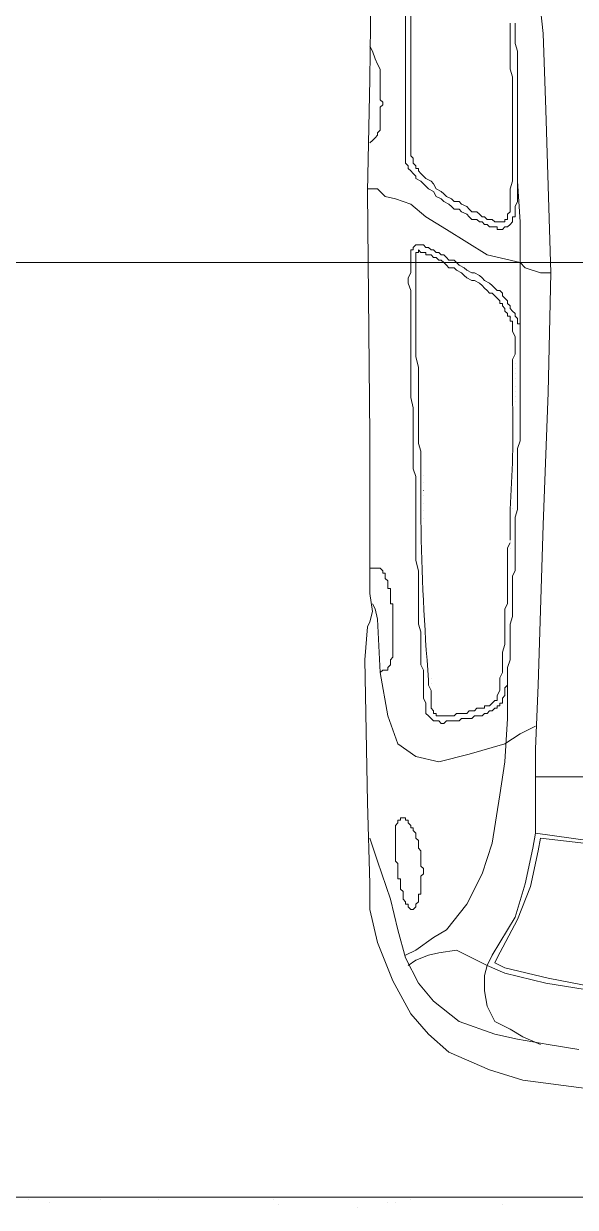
# Model space of a CAD drawing. Header units: millimetres. Extents: x 21 to 236, y 15 to 64.
# Drawn here: x 43.967 to 44.949, y 30.574 to 32.681 of the extents above; entities that cross this region are included whole.
import ezdxf

# ---------------------------------------------------------------- set-up
doc = ezdxf.new("R2010")
doc.units = ezdxf.units.MM
for name, color, linetype in [('PDF_Cota', 90, 'Continuous'), ('PDF_Desnível', 7, 'Continuous'), ('PDF_Mobiliário', 61, 'Continuous')]:
    doc.layers.add(name, color=color, linetype=linetype)
doc.layers.add('PDF_Grama', color=7, linetype='Continuous', true_color=0x397200)

msp = doc.modelspace()

# ---------------------------------------------------------------- linework, layer by layer
at = {"layer": 'PDF_Cota', "lineweight": 0}
msp.add_lwpolyline([(46.81810195479739, 32.25533246526144), (43.8992363547974, 32.25533246526144), (43.94002795479739, 32.25533246526144)], dxfattribs=at)
at = {"layer": 'PDF_Desnível', "lineweight": 9}
msp.add_lwpolyline([(46.85889355479739, 34.77534686526144), (46.85889355479739, 30.59194166526144), (43.85844475479739, 30.59194166526144)], dxfattribs=at)
at = {"layer": 'PDF_Grama', "lineweight": 20}
for points in [[(44.00348155479739, 30.59194166526144), (44.00348155479739, 30.59194166526144)], [(44.69693875479739, 30.59194166526144), (44.69693875479739, 30.59194166526144)], [(43.97628715479739, 30.58740926526144), (43.97628715479739, 30.58740926526144)], [(44.01254635479739, 30.58287686526144), (44.01254635479739, 30.58287686526144)], [(44.1031943547974, 30.58740926526144), (44.1031943547974, 30.58740926526144)], [(44.20743955479739, 30.58740926526144), (44.20743955479739, 30.58740926526144)], [(44.41139755479739, 30.58740926526144), (44.41139755479739, 30.58740926526144)], [(44.42046235479739, 30.57834446526144), (44.42046235479739, 30.57834446526144)], [(44.56096675479739, 30.57381206526144), (44.56096675479739, 30.57381206526144)], [(44.61535555479739, 30.58287686526144), (44.61535555479739, 30.58287686526144)], [(44.6289527547974, 30.58287686526144), (44.6289527547974, 30.58287686526144)], [(44.6561471547974, 30.58740926526144), (44.6561471547974, 30.58740926526144)], [(44.81931355479739, 30.57834446526144), (44.81931355479739, 30.57834446526144)]]:
    msp.add_lwpolyline(points, dxfattribs=at)
at = {"layer": 'PDF_Mobiliário', "lineweight": 9}
for points in [[(44.87823475479739, 31.24007486526144), (44.87823475479739, 31.30352846526144), (44.87823475479739, 31.38964406526144), (44.88276715479739, 31.50295406526144), (44.8918319547974, 31.78849526526144), (44.90089675479739, 32.02418006526144), (44.9054291547974, 32.23720286526144), (44.89636435479739, 32.52727646526144), (44.8918319547974, 32.66324846526144), (44.87823475479739, 32.79015566526144), (44.8646375547974, 32.85814166526144), (44.79665155479739, 33.08476166526144), (44.76039235479739, 33.20260406526144), (44.73773035479739, 33.29325206526144), (44.7286655547974, 33.37483526526144), (44.72413315479739, 33.39749726526144)], [(45.02780395479739, 30.77777006526144), (44.85557275479739, 30.80043206526144), (44.79665155479739, 30.81856166526144), (44.72413315479739, 30.85028846526144), (44.6878739547974, 30.88201526526144), (44.6561471547974, 30.91827446526144), (44.62442035479739, 30.97719566526144), (44.59722595479739, 31.04518166526144), (44.5836287547974, 31.10410286526144), (44.5836287547974, 31.14942686526144), (44.57909635479739, 31.29446366526144), (44.57456395479739, 31.54827806526144), (44.57909635479739, 31.60719926526144), (44.5836287547974, 31.61626406526144), (44.58816115479739, 31.63439366526144), (44.5836287547974, 31.66612046526144), (44.5836287547974, 31.94712926526144), (44.57909635479739, 32.38223966526144), (44.5836287547974, 32.58166526526144), (44.58816115479739, 32.96238686526144)], [(44.64708235479739, 32.70857246526144), (44.64708235479739, 32.67684566526144), (44.64708235479739, 32.64511886526144), (44.64708235479739, 32.61339206526144), (44.64708235479739, 32.58166526526144), (44.64708235479739, 32.55447086526144), (44.64708235479739, 32.53180886526144), (44.64708235479739, 32.51367926526144), (44.64708235479739, 32.49554966526144), (44.64708235479739, 32.48195246526144), (44.64708235479739, 32.47288766526144), (44.64708235479739, 32.46382286526144), (44.64708235479739, 32.45475806526144), (44.64708235479739, 32.45022566526144), (44.64708235479739, 32.44569326526144), (44.64708235479739, 32.44116086526144), (44.64708235479739, 32.43662846526144), (44.64708235479739, 32.43209606526144), (44.65161475479739, 32.42756366526145), (44.65161475479739, 32.42303126526144), (44.6561471547974, 32.41849886526144), (44.6606795547974, 32.41396646526144), (44.66521195479739, 32.40943406526144), (44.66521195479739, 32.40490166526144), (44.67427675479739, 32.40036926526144), (44.67880915479739, 32.39583686526144), (44.68334155479739, 32.39130446526144), (44.6878739547974, 32.38677206526144), (44.69693875479739, 32.38223966526144), (44.7014711547974, 32.37317486526144), (44.71053595479739, 32.36864246526144), (44.7150683547974, 32.36411006526144), (44.72413315479739, 32.35957766526144), (44.7286655547974, 32.35504526526144), (44.73319795479739, 32.35051286526144), (44.74226275479739, 32.35051286526144), (44.7467951547974, 32.34598046526144), (44.75585995479739, 32.34144806526144), (44.76039235479739, 32.33691566526144), (44.76492475479739, 32.33238326526144), (44.7739895547974, 32.33238326526144), (44.77852195479739, 32.32785086526144), (44.78305435479739, 32.32785086526144), (44.7875867547974, 32.32331846526144), (44.79211915479739, 32.32331846526144), (44.79665155479739, 32.31878606526144), (44.80118395479739, 32.31878606526144), (44.8057163547974, 32.31878606526144), (44.81024875479739, 32.31878606526144), (44.81024875479739, 32.31425366526144), (44.81478115479739, 32.31425366526144), (44.81931355479739, 32.31425366526144), (44.82384595479739, 32.31878606526144), (44.82837835479739, 32.31878606526144), (44.8329107547974, 32.32331846526144), (44.83744315479739, 32.32785086526144), (44.83744315479739, 32.33238326526144), (44.83744315479739, 32.33691566526144), (44.84197555479739, 32.33691566526144), (44.84197555479739, 32.34144806526144), (44.84197555479739, 32.35051286526144), (44.84197555479739, 32.35504526526144), (44.8465079547974, 32.36411006526144), (44.8465079547974, 32.37317486526144), (44.8465079547974, 32.38677206526144), (44.8465079547974, 32.40036926526144), (44.8465079547974, 32.41396646526144), (44.8465079547974, 32.43209606526144), (44.8465079547974, 32.44569326526144), (44.8465079547974, 32.46382286526144), (44.8465079547974, 32.48195246526144), (44.8465079547974, 32.50008206526144), (44.8465079547974, 32.51821166526144), (44.8465079547974, 32.53634126526144), (44.8465079547974, 32.54993846526144), (44.8465079547974, 32.56806806526144), (44.8465079547974, 32.58619766526144), (44.8465079547974, 32.59979486526144), (44.8465079547974, 32.61792446526144), (44.8465079547974, 32.63152166526145), (44.84197555479739, 32.64511886526144), (44.84197555479739, 32.65871606526144), (44.84197555479739, 32.66778086526144), (44.84197555479739, 32.68137806526144)], [(44.6561471547974, 32.70857246526144), (44.6561471547974, 32.67684566526144), (44.6561471547974, 32.64511886526144), (44.6561471547974, 32.61339206526144), (44.6561471547974, 32.58166526526144), (44.6561471547974, 32.55447086526144), (44.6561471547974, 32.53180886526144), (44.6561471547974, 32.51367926526144), (44.6561471547974, 32.49554966526144), (44.6561471547974, 32.48195246526144), (44.6561471547974, 32.47288766526144), (44.6561471547974, 32.46382286526144), (44.6561471547974, 32.45475806526144), (44.6561471547974, 32.45022566526144), (44.6561471547974, 32.44569326526144), (44.6606795547974, 32.44116086526144), (44.6606795547974, 32.43662846526144), (44.6606795547974, 32.43209606526144), (44.66521195479739, 32.42756366526145), (44.66521195479739, 32.42303126526144), (44.66974435479739, 32.42303126526144), (44.66974435479739, 32.41849886526144), (44.67427675479739, 32.41396646526144), (44.67880915479739, 32.40943406526144), (44.68334155479739, 32.40490166526144), (44.69240635479739, 32.40036926526144), (44.69693875479739, 32.39583686526144), (44.7014711547974, 32.38677206526144), (44.71053595479739, 32.38223966526144), (44.7150683547974, 32.37770726526144), (44.7196007547974, 32.37317486526144), (44.7286655547974, 32.36864246526144), (44.73319795479739, 32.36411006526144), (44.74226275479739, 32.36411006526144), (44.7467951547974, 32.35957766526144), (44.75585995479739, 32.35504526526144), (44.76039235479739, 32.35051286526144), (44.76492475479739, 32.34598046526144), (44.7739895547974, 32.34598046526144), (44.77852195479739, 32.34144806526144), (44.78305435479739, 32.33691566526144), (44.7875867547974, 32.33691566526144), (44.79211915479739, 32.33238326526144), (44.79665155479739, 32.33238326526144), (44.80118395479739, 32.33238326526144), (44.8057163547974, 32.32785086526144), (44.81024875479739, 32.32785086526144), (44.81478115479739, 32.32785086526144), (44.81931355479739, 32.32785086526144), (44.82384595479739, 32.32785086526144), (44.82384595479739, 32.33238326526144), (44.82837835479739, 32.33238326526144), (44.82837835479739, 32.33691566526144), (44.82837835479739, 32.34144806526144), (44.8329107547974, 32.34598046526144), (44.8329107547974, 32.35051286526144), (44.8329107547974, 32.35504526526144), (44.8329107547974, 32.36411006526144), (44.8329107547974, 32.37770726526144), (44.8329107547974, 32.38677206526144), (44.83744315479739, 32.40036926526144), (44.83744315479739, 32.41396646526144), (44.83744315479739, 32.43209606526144), (44.83744315479739, 32.44569326526144), (44.83744315479739, 32.46382286526144), (44.83744315479739, 32.48195246526144), (44.83744315479739, 32.50008206526144), (44.83744315479739, 32.51821166526144), (44.83744315479739, 32.53634126526144), (44.83744315479739, 32.54993846526144), (44.83744315479739, 32.56806806526144), (44.83744315479739, 32.58619766526144), (44.8329107547974, 32.59979486526144), (44.8329107547974, 32.61792446526144), (44.8329107547974, 32.63152166526145), (44.8329107547974, 32.64511886526144), (44.8329107547974, 32.65871606526144), (44.8329107547974, 32.66778086526144), (44.8329107547974, 32.68137806526144)], [(44.5836287547974, 32.64058646526144), (44.58816115479739, 32.63152166526145), (44.59269355479739, 32.61792446526144), (44.59722595479739, 32.60885966526144), (44.6017583547974, 32.59979486526144), (44.6017583547974, 32.59073006526144), (44.6017583547974, 32.58166526526144), (44.6017583547974, 32.57713286526144), (44.6017583547974, 32.56806806526144), (44.6017583547974, 32.56353566526144), (44.6017583547974, 32.55447086526144), (44.6017583547974, 32.54993846526144), (44.6017583547974, 32.54540606526144), (44.60629075479739, 32.54087366526144), (44.60629075479739, 32.53634126526144), (44.6017583547974, 32.53180886526144), (44.6017583547974, 32.52727646526144), (44.6017583547974, 32.52274406526144), (44.6017583547974, 32.51821166526144), (44.6017583547974, 32.51367926526144), (44.6017583547974, 32.50914686526144), (44.6017583547974, 32.50461446526144), (44.6017583547974, 32.50008206526144), (44.6017583547974, 32.49554966526144), (44.6017583547974, 32.49101726526144), (44.59722595479739, 32.48648486526144), (44.59722595479739, 32.48195246526144), (44.59269355479739, 32.47742006526144), (44.58816115479739, 32.47288766526144), (44.5836287547974, 32.46835526526144)], [(44.9054291547974, 32.23720286526144), (44.88729955479739, 32.23720286526144), (44.8601051547974, 32.24626766526144), (44.85104035479739, 32.25533246526144), (44.79211915479739, 32.26892966526144), (44.75585995479739, 32.29159166526144), (44.7196007547974, 32.31425366526144), (44.68334155479739, 32.33691566526144), (44.6561471547974, 32.35957766526144), (44.6289527547974, 32.36864246526144), (44.61082315479739, 32.37317486526144), (44.59722595479739, 32.38677206526144), (44.57909635479739, 32.38677206526144)], [(44.8465079547974, 32.40036926526144), (44.85104035479739, 32.32785086526144), (44.85104035479739, 32.24173526526144), (44.85104035479739, 32.16468446526144), (44.85104035479739, 32.13749006526144)], [(44.5836287547974, 31.71144446526144), (44.59269355479739, 31.71144446526144), (44.59722595479739, 31.71144446526144), (44.6017583547974, 31.71144446526144), (44.60629075479739, 31.70691206526144), (44.60629075479739, 31.70237966526144), (44.61082315479739, 31.70237966526144), (44.61082315479739, 31.69784726526144), (44.61082315479739, 31.69331486526144), (44.61535555479739, 31.68878246526144), (44.61535555479739, 31.68425006526144), (44.61535555479739, 31.67971766526144), (44.61535555479739, 31.67518526526144), (44.61988795479739, 31.67518526526144), (44.61988795479739, 31.67065286526144), (44.61988795479739, 31.66612046526144), (44.61988795479739, 31.66158806526144), (44.61988795479739, 31.65705566526144), (44.61988795479739, 31.65252326526144), (44.61988795479739, 31.64799086526144), (44.62442035479739, 31.64799086526144), (44.62442035479739, 31.64345846526144), (44.62442035479739, 31.63892606526144), (44.62442035479739, 31.63439366526144), (44.62442035479739, 31.62986126526144), (44.62442035479739, 31.62532886526144), (44.62442035479739, 31.62079646526144), (44.62442035479739, 31.61626406526144), (44.62442035479739, 31.61173166526144), (44.62442035479739, 31.60719926526144), (44.62442035479739, 31.60266686526144), (44.62442035479739, 31.59813446526144), (44.62442035479739, 31.59360206526144), (44.62442035479739, 31.58906966526144), (44.62442035479739, 31.58453726526144), (44.62442035479739, 31.58000486526144), (44.62442035479739, 31.57547246526144), (44.62442035479739, 31.57094006526144), (44.62442035479739, 31.56640766526144), (44.62442035479739, 31.56187526526144), (44.62442035479739, 31.55734286526144), (44.62442035479739, 31.55281046526144), (44.61988795479739, 31.54827806526144), (44.61988795479739, 31.54374566526144), (44.61988795479739, 31.53921326526144), (44.61535555479739, 31.53468086526144), (44.61535555479739, 31.53014846526144), (44.61082315479739, 31.53014846526144), (44.60629075479739, 31.53014846526144), (44.6017583547974, 31.52561606526144)], [(44.87823475479739, 31.43043566526144), (44.85104035479739, 31.41683846526144), (44.82384595479739, 31.39870886526144), (44.76039235479739, 31.38057926526144), (44.70600355479739, 31.36698206526144), (44.66521195479739, 31.37604686526144), (44.63348515479739, 31.39870886526144), (44.61535555479739, 31.44856526526144), (44.6017583547974, 31.52561606526144), (44.59722595479739, 31.62079646526144), (44.59269355479739, 31.63892606526144), (44.58816115479739, 31.64799086526144)], [(44.82837835479739, 31.51655126526144), (44.82837835479739, 31.44403286526144), (44.82384595479739, 31.36698206526144), (44.81478115479739, 31.30806086526144), (44.80118395479739, 31.22194526526144), (44.78305435479739, 31.16755646526144), (44.75585995479739, 31.11316766526144), (44.7196007547974, 31.06784366526144), (44.69693875479739, 31.05424646526144), (44.66521195479739, 31.03158446526144), (44.64708235479739, 31.02251966526144)], [(44.87823475479739, 31.33978766526144), (44.96888275479739, 31.33978766526144), (45.0640631547974, 31.34432006526144), (45.23629435479739, 31.34432006526144), (45.39492835479739, 31.34885246526144), (45.55356235479739, 31.34432006526144), (45.72126115479739, 31.34432006526144), (45.81644155479739, 31.33978766526144), (45.9116219547974, 31.33978766526144)], [(44.5836287547974, 31.23101006526144), (44.59722595479739, 31.19021846526144), (44.61988795479739, 31.12223246526144), (44.63348515479739, 31.06784366526144), (44.64708235479739, 31.01798726526144), (44.66974435479739, 30.97266326526144), (44.69693875479739, 30.94093646526144), (44.74226275479739, 30.90467726526144), (44.8057163547974, 30.88201526526144), (44.8465079547974, 30.87295046526144), (44.90089675479739, 30.86388566526144), (44.95528555479739, 30.85482086526144)], [(45.00514195479739, 31.22194526526144), (44.87823475479739, 31.24007486526144), (44.87370235479739, 31.21288046526144), (44.8601051547974, 31.14942686526144), (44.84197555479739, 31.09050566526144), (44.80118395479739, 31.02251966526144), (44.79211915479739, 31.00439006526144), (44.82384595479739, 30.99079286526144), (44.89636435479739, 30.97266326526144), (45.0368687547974, 30.95000126526144)], [(45.04140115479739, 30.95453366526144), (44.90089675479739, 30.98172806526144), (44.82384595479739, 30.99985766526144), (44.8057163547974, 31.00892246526144), (44.81024875479739, 31.01798726526144), (44.8465079547974, 31.08597326526144), (44.86916995479739, 31.14489446526144), (44.88276715479739, 31.20834806526144), (44.88729955479739, 31.23101006526144), (45.00514195479739, 31.21741286526144)], [(44.65161475479739, 31.00439006526144), (44.66521195479739, 31.01345486526144), (44.6878739547974, 31.02251966526144), (44.70600355479739, 31.02705206526144), (44.73773035479739, 31.03158446526144), (44.76492475479739, 31.01798726526144), (44.79211915479739, 31.00439006526144), (44.7875867547974, 30.98626046526144), (44.7875867547974, 30.95906606526144), (44.79211915479739, 30.93187166526144), (44.8057163547974, 30.90467726526144), (44.8329107547974, 30.89108006526144), (44.85557275479739, 30.87748286526144), (44.88729955479739, 30.86388566526144)]]:
    msp.add_lwpolyline(points, dxfattribs=at)
for points in [[(44.82384595479739, 32.19187886526144), (44.81931355479739, 32.19641126526144), (44.81931355479739, 32.20094366526144), (44.81478115479739, 32.20547606526144), (44.81024875479739, 32.20547606526144), (44.8057163547974, 32.21000846526144), (44.80118395479739, 32.21454086526144), (44.79665155479739, 32.21907326526144), (44.7875867547974, 32.22360566526145), (44.78305435479739, 32.22813806526144), (44.77852195479739, 32.23267046526144), (44.76945715479739, 32.23720286526144), (44.76492475479739, 32.23720286526144), (44.75585995479739, 32.24173526526144), (44.75132755479739, 32.24626766526144), (44.74226275479739, 32.25080006526144), (44.73773035479739, 32.25533246526144), (44.73319795479739, 32.25986486526144), (44.72413315479739, 32.25986486526144), (44.7196007547974, 32.26439726526144), (44.7150683547974, 32.26892966526144), (44.71053595479739, 32.26892966526144), (44.70600355479739, 32.27346206526144), (44.7014711547974, 32.27346206526144), (44.69693875479739, 32.27799446526144), (44.69240635479739, 32.27799446526144), (44.6878739547974, 32.28252686526144), (44.68334155479739, 32.28252686526144), (44.67880915479739, 32.28705926526144), (44.67427675479739, 32.28705926526144), (44.66974435479739, 32.28705926526144), (44.66521195479739, 32.28705926526144), (44.6606795547974, 32.28252686526144), (44.6606795547974, 32.27799446526144), (44.6561471547974, 32.27799446526144), (44.6561471547974, 32.27346206526144), (44.6561471547974, 32.26892966526144), (44.6561471547974, 32.26439726526144), (44.6561471547974, 32.25986486526144), (44.6561471547974, 32.25533246526144), (44.6561471547974, 32.24626766526144), (44.6561471547974, 32.23720286526144), (44.65161475479739, 32.22813806526144), (44.65161475479739, 32.21907326526144), (44.6561471547974, 32.20547606526144), (44.6561471547974, 32.19187886526144), (44.6561471547974, 32.18281406526144), (44.6561471547974, 32.16468446526144), (44.6561471547974, 32.15108726526144), (44.6561471547974, 32.13749006526144), (44.6561471547974, 32.11936046526144), (44.6561471547974, 32.10576326526144), (44.6561471547974, 32.08763366526144), (44.6561471547974, 32.06950406526144), (44.6561471547974, 32.05137446526144), (44.6561471547974, 32.03324486526144), (44.6561471547974, 32.01511526526144), (44.6606795547974, 31.99698566526144), (44.6606795547974, 31.98338846526144), (44.6606795547974, 31.96525886526144), (44.6606795547974, 31.94712926526144), (44.6606795547974, 31.93353206526144), (44.6606795547974, 31.91540246526144), (44.6606795547974, 31.90180526526144), (44.6606795547974, 31.88820806526144), (44.66521195479739, 31.87461086526144), (44.66521195479739, 31.86101366526144), (44.66521195479739, 31.84741646526144), (44.66521195479739, 31.83835166526144), (44.66521195479739, 31.82475446526144), (44.66521195479739, 31.81115726526144), (44.66521195479739, 31.79756006526144), (44.66521195479739, 31.78396286526144), (44.66521195479739, 31.76583326526144), (44.66521195479739, 31.75223606526144), (44.66521195479739, 31.73863886526144), (44.66521195479739, 31.72504166526144), (44.66974435479739, 31.70691206526144), (44.66974435479739, 31.69331486526144), (44.66974435479739, 31.67971766526144), (44.66974435479739, 31.66612046526144), (44.66974435479739, 31.65252326526144), (44.66974435479739, 31.63892606526144), (44.66974435479739, 31.62532886526144), (44.66974435479739, 31.61173166526144), (44.67427675479739, 31.59813446526144), (44.67427675479739, 31.58453726526144), (44.67427675479739, 31.57547246526144), (44.67427675479739, 31.56187526526144), (44.67427675479739, 31.54827806526144), (44.67427675479739, 31.53921326526144), (44.67880915479739, 31.53014846526144), (44.67880915479739, 31.52108366526144), (44.67880915479739, 31.51201886526144), (44.67880915479739, 31.50295406526144), (44.67880915479739, 31.49388926526144), (44.67880915479739, 31.48482446526144), (44.67880915479739, 31.48029206526144), (44.68334155479739, 31.47122726526144), (44.68334155479739, 31.46669486526144), (44.68334155479739, 31.46216246526144), (44.68334155479739, 31.45763006526144), (44.68334155479739, 31.45309766526144), (44.6878739547974, 31.44856526526144), (44.69240635479739, 31.44403286526144), (44.69693875479739, 31.43950046526144), (44.7014711547974, 31.43950046526144), (44.70600355479739, 31.43950046526144), (44.71053595479739, 31.43496806526144), (44.7150683547974, 31.43496806526144), (44.7196007547974, 31.43950046526144), (44.72413315479739, 31.43950046526144), (44.7286655547974, 31.43950046526144), (44.73319795479739, 31.43950046526144), (44.73773035479739, 31.43950046526144), (44.74226275479739, 31.43950046526144), (44.7467951547974, 31.44403286526144), (44.75132755479739, 31.44403286526144), (44.76039235479739, 31.44403286526144), (44.76492475479739, 31.44403286526144), (44.76945715479739, 31.44856526526144), (44.7739895547974, 31.44856526526144), (44.77852195479739, 31.44856526526144), (44.78305435479739, 31.44856526526144), (44.7875867547974, 31.45309766526144), (44.79211915479739, 31.45309766526144), (44.79665155479739, 31.45763006526144), (44.80118395479739, 31.45763006526144), (44.8057163547974, 31.46216246526144), (44.81024875479739, 31.46216246526144), (44.81024875479739, 31.46669486526144), (44.81478115479739, 31.46669486526144), (44.81478115479739, 31.47122726526144), (44.81931355479739, 31.47122726526144), (44.81931355479739, 31.47575966526144), (44.81931355479739, 31.48029206526144), (44.82384595479739, 31.48482446526144), (44.82384595479739, 31.48935686526144), (44.82384595479739, 31.49842166526144), (44.82837835479739, 31.50295406526144), (44.82837835479739, 31.51655126526144), (44.82837835479739, 31.52561606526144), (44.82837835479739, 31.53468086526144), (44.8329107547974, 31.54827806526144), (44.8329107547974, 31.56187526526144), (44.8329107547974, 31.57547246526144), (44.8329107547974, 31.58906966526144), (44.8329107547974, 31.59813446526144), (44.8329107547974, 31.61173166526144), (44.83744315479739, 31.62532886526144), (44.83744315479739, 31.63439366526144), (44.83744315479739, 31.64799086526144), (44.83744315479739, 31.66158806526144), (44.83744315479739, 31.67065286526144), (44.83744315479739, 31.68425006526144), (44.83744315479739, 31.69784726526144), (44.84197555479739, 31.70691206526144), (44.84197555479739, 31.72050926526144), (44.84197555479739, 31.73410646526144), (44.84197555479739, 31.74317126526144), (44.84197555479739, 31.75676846526144), (44.84197555479739, 31.77036566526144), (44.84197555479739, 31.78849526526144), (44.84197555479739, 31.80209246526144), (44.8465079547974, 31.81568966526144), (44.8465079547974, 31.83381926526144), (44.8465079547974, 31.84741646526144), (44.8465079547974, 31.86554606526144), (44.8465079547974, 31.87914326526144), (44.8465079547974, 31.89274046526144), (44.8465079547974, 31.91087006526144), (44.8465079547974, 31.92446726526144), (44.85104035479739, 31.93806446526144), (44.85104035479739, 31.94712926526144), (44.85104035479739, 31.96072646526144), (44.85104035479739, 31.97432366526144), (44.85104035479739, 31.98338846526144), (44.85104035479739, 31.99245326526144), (44.85104035479739, 32.00605046526144), (44.85104035479739, 32.01511526526144), (44.85104035479739, 32.02418006526144), (44.85104035479739, 32.03324486526144), (44.85104035479739, 32.04684206526144), (44.85104035479739, 32.05590686526144), (44.85104035479739, 32.06497166526144), (44.85104035479739, 32.07403646526144), (44.85104035479739, 32.08310126526144), (44.85104035479739, 32.09216606526144), (44.85104035479739, 32.09669846526144), (44.85104035479739, 32.10576326526144), (44.85104035479739, 32.11482806526144), (44.85104035479739, 32.11936046526144), (44.85104035479739, 32.12842526526144), (44.85104035479739, 32.13295766526144), (44.85104035479739, 32.13749006526144), (44.85104035479739, 32.14202246526144), (44.85104035479739, 32.14655486526144), (44.8465079547974, 32.14655486526144), (44.8465079547974, 32.15108726526144), (44.8465079547974, 32.15561966526144), (44.84197555479739, 32.16015206526144), (44.84197555479739, 32.16468446526144), (44.83744315479739, 32.16921686526144), (44.8329107547974, 32.17374926526144), (44.8329107547974, 32.17828166526144), (44.82837835479739, 32.18281406526144), (44.82837835479739, 32.18734646526144)], [(44.6289527547974, 31.21288046526144), (44.6289527547974, 31.22194526526144), (44.6289527547974, 31.22647766526144), (44.6289527547974, 31.23101006526144), (44.6289527547974, 31.24007486526144), (44.6289527547974, 31.24460726526144), (44.6289527547974, 31.24913966526144), (44.6289527547974, 31.25367206526144), (44.63348515479739, 31.25820446526144), (44.63348515479739, 31.26273686526144), (44.63801755479739, 31.26273686526144), (44.63801755479739, 31.26726926526144), (44.6425499547974, 31.26726926526144), (44.64708235479739, 31.26726926526144), (44.64708235479739, 31.26273686526144), (44.65161475479739, 31.26273686526144), (44.65161475479739, 31.25820446526144), (44.6561471547974, 31.25367206526144), (44.6561471547974, 31.24913966526144), (44.6606795547974, 31.24913966526144), (44.6606795547974, 31.24460726526144), (44.66521195479739, 31.24007486526144), (44.66521195479739, 31.23554246526144), (44.66521195479739, 31.23101006526144), (44.66974435479739, 31.22647766526144), (44.66974435479739, 31.22194526526144), (44.66974435479739, 31.21741286526144), (44.66974435479739, 31.21288046526144), (44.67427675479739, 31.20834806526144), (44.67427675479739, 31.20381566526144), (44.67427675479739, 31.19928326526144), (44.67427675479739, 31.19475086526144), (44.67427675479739, 31.19021846526144), (44.67427675479739, 31.18568606526144), (44.67427675479739, 31.18115366526144), (44.67880915479739, 31.17662126526144), (44.67880915479739, 31.17208886526144), (44.67880915479739, 31.16755646526144), (44.67427675479739, 31.16302406526144), (44.67427675479739, 31.15849166526144), (44.67427675479739, 31.15395926526144), (44.67427675479739, 31.14942686526144), (44.67427675479739, 31.14489446526144), (44.67427675479739, 31.14036206526144), (44.67427675479739, 31.13582966526144), (44.67427675479739, 31.13129726526144), (44.66974435479739, 31.13129726526144), (44.66974435479739, 31.12676486526144), (44.66974435479739, 31.12223246526144), (44.66974435479739, 31.11770006526144), (44.66521195479739, 31.11316766526144), (44.66521195479739, 31.10863526526144), (44.6606795547974, 31.10410286526144), (44.6561471547974, 31.10410286526144), (44.65161475479739, 31.10863526526144), (44.65161475479739, 31.11316766526144), (44.64708235479739, 31.11316766526144), (44.64708235479739, 31.11770006526144), (44.6425499547974, 31.12223246526144), (44.6425499547974, 31.12676486526144), (44.6425499547974, 31.13129726526144), (44.6425499547974, 31.13582966526144), (44.63801755479739, 31.14036206526144), (44.63801755479739, 31.14489446526144), (44.63801755479739, 31.14942686526144), (44.63801755479739, 31.15395926526144), (44.63801755479739, 31.15849166526144), (44.63348515479739, 31.15849166526144), (44.63348515479739, 31.16302406526144), (44.63348515479739, 31.16755646526144), (44.63348515479739, 31.17208886526144), (44.63348515479739, 31.17662126526144), (44.63348515479739, 31.18115366526144), (44.63348515479739, 31.18568606526144), (44.6289527547974, 31.19021846526144), (44.6289527547974, 31.19928326526144), (44.6289527547974, 31.20381566526144)]]:
    msp.add_lwpolyline(points, close=True, dxfattribs=at)
msp.add_lwpolyline([(44.8329107547974, 31.76130086526144), (44.8329107547974, 31.77489806526144), (44.8329107547974, 31.78849526526144), (44.8329107547974, 31.80209246526144), (44.8329107547974, 31.81568966526144, 0.02379604162865426), (44.83744315479739, 32.00605046526144), (44.83744315479739, 32.01511526526144), (44.83744315479739, 32.02418006526144), (44.83744315479739, 32.03324486526144), (44.83744315479739, 32.04684206526144), (44.83744315479739, 32.05590686526144), (44.83744315479739, 32.06497166526144), (44.83744315479739, 32.07403646526144), (44.83744315479739, 32.08310126526144), (44.84197555479739, 32.09216606526144), (44.84197555479739, 32.09669846526144), (44.84197555479739, 32.10576326526144), (44.84197555479739, 32.11482806526144), (44.84197555479739, 32.11936046526144), (44.84197555479739, 32.12389286526144), (44.83744315479739, 32.13295766526144), (44.83744315479739, 32.13749006526144), (44.83744315479739, 32.14202246526144), (44.83744315479739, 32.14655486526144), (44.83744315479739, 32.15108726526144), (44.8329107547974, 32.15108726526144), (44.8329107547974, 32.15561966526144), (44.8329107547974, 32.16015206526144), (44.82837835479739, 32.16015206526144), (44.82837835479739, 32.16468446526144), (44.82384595479739, 32.16921686526144), (44.82384595479739, 32.17374926526144), (44.81931355479739, 32.17828166526144), (44.81931355479739, 32.18281406526144), (44.81478115479739, 32.18281406526144), (44.81478115479739, 32.18734646526144), (44.81024875479739, 32.19187886526144), (44.8057163547974, 32.19641126526144), (44.80118395479739, 32.20094366526144), (44.79665155479739, 32.20094366526144), (44.79211915479739, 32.20547606526144), (44.7875867547974, 32.21000846526144), (44.78305435479739, 32.21454086526144), (44.77852195479739, 32.21907326526144), (44.76945715479739, 32.22360566526145), (44.76492475479739, 32.22360566526145), (44.75585995479739, 32.22813806526144), (44.75132755479739, 32.23267046526144), (44.7467951547974, 32.23720286526144), (44.73773035479739, 32.24173526526144), (44.73319795479739, 32.24626766526144), (44.72413315479739, 32.24626766526144), (44.7196007547974, 32.25080006526144), (44.7150683547974, 32.25533246526144), (44.71053595479739, 32.25986486526144), (44.70600355479739, 32.25986486526144), (44.7014711547974, 32.26439726526144), (44.69693875479739, 32.26439726526144), (44.69240635479739, 32.26892966526144), (44.6878739547974, 32.26892966526144), (44.68334155479739, 32.26892966526144), (44.68334155479739, 32.27346206526144), (44.67880915479739, 32.27346206526144), (44.67427675479739, 32.27346206526144), (44.66974435479739, 32.27799446526144), (44.66974435479739, 32.27346206526144), (44.66521195479739, 32.27346206526144), (44.66521195479739, 32.26892966526144), (44.66521195479739, 32.26439726526144), (44.66521195479739, 32.25986486526144), (44.66521195479739, 32.25080006526144), (44.66521195479739, 32.24626766526144), (44.66521195479739, 32.23720286526144), (44.66521195479739, 32.22813806526144), (44.66521195479739, 32.21907326526144), (44.66521195479739, 32.20547606526144), (44.66521195479739, 32.19187886526144), (44.66521195479739, 32.18281406526144), (44.66521195479739, 32.16468446526144), (44.66521195479739, 32.15108726526144), (44.66521195479739, 32.13749006526144), (44.66521195479739, 32.11936046526144), (44.66521195479739, 32.10576326526144), (44.66521195479739, 32.08763366526144), (44.66974435479739, 32.06950406526144), (44.66974435479739, 32.05137446526144), (44.66974435479739, 32.03324486526144), (44.66974435479739, 32.01511526526144), (44.66974435479739, 32.00151806526144), (44.66974435479739, 31.98338846526144), (44.66974435479739, 31.96525886526144), (44.66974435479739, 31.94712926526144), (44.66974435479739, 31.93353206526144), (44.67427675479739, 31.91993486526144), (44.67427675479739, 31.90180526526144), (44.67427675479739, 31.88820806526144), (44.67427675479739, 31.87461086526144), (44.67427675479739, 31.86101366526144), (44.67427675479739, 31.84741646526144), (44.67427675479739, 31.83835166526144), (44.67427675479739, 31.82475446526144), (44.67427675479739, 31.81115726526144), (44.67427675479739, 31.79756006526144, 0.01659502614112194), (44.6878739547974, 31.51201886526144), (44.6878739547974, 31.50295406526144), (44.69240635479739, 31.49388926526144), (44.69240635479739, 31.48482446526144), (44.69240635479739, 31.48029206526144), (44.69240635479739, 31.47575966526144), (44.69240635479739, 31.46669486526144), (44.69240635479739, 31.46216246526144), (44.69693875479739, 31.45763006526144), (44.69693875479739, 31.45309766526144), (44.7014711547974, 31.45309766526144), (44.7014711547974, 31.44856526526144), (44.70600355479739, 31.44856526526144), (44.71053595479739, 31.44856526526144), (44.7150683547974, 31.44856526526144), (44.7196007547974, 31.44856526526144), (44.72413315479739, 31.44856526526144), (44.7286655547974, 31.44856526526144), (44.73319795479739, 31.44856526526144), (44.73773035479739, 31.45309766526144), (44.7467951547974, 31.45309766526144), (44.75132755479739, 31.45309766526144), (44.75585995479739, 31.45309766526144), (44.76039235479739, 31.45763006526144), (44.76492475479739, 31.45763006526144), (44.76945715479739, 31.45763006526144), (44.7739895547974, 31.46216246526144), (44.77852195479739, 31.46216246526144), (44.78305435479739, 31.46216246526144), (44.7875867547974, 31.46216246526144), (44.7875867547974, 31.46669486526144), (44.79211915479739, 31.46669486526144), (44.79665155479739, 31.46669486526144), (44.80118395479739, 31.47122726526144), (44.8057163547974, 31.47575966526144), (44.81024875479739, 31.47575966526144), (44.81024875479739, 31.48029206526144), (44.81024875479739, 31.48482446526144), (44.81478115479739, 31.49388926526144), (44.81478115479739, 31.49842166526144), (44.81478115479739, 31.50748646526144), (44.81478115479739, 31.51655126526144), (44.81931355479739, 31.52561606526144), (44.81931355479739, 31.53921326526144), (44.81931355479739, 31.54827806526144), (44.81931355479739, 31.56187526526144), (44.82384595479739, 31.57547246526144), (44.82384595479739, 31.58906966526144), (44.82384595479739, 31.60266686526144), (44.82384595479739, 31.61173166526144), (44.82384595479739, 31.62532886526144), (44.82384595479739, 31.63892606526144), (44.82837835479739, 31.64799086526144), (44.82837835479739, 31.66158806526144), (44.82837835479739, 31.67518526526144), (44.82837835479739, 31.68425006526144), (44.82837835479739, 31.69784726526144), (44.82837835479739, 31.70691206526144), (44.82837835479739, 31.72050926526144), (44.82837835479739, 31.73410646526144), (44.82837835479739, 31.74770366526144), (44.8329107547974, 31.75676846526144)], format="xyb", dxfattribs=at)
for points in [[(44.83418739590539, 32.15719313324544), (44.83418993404939, 32.15718832890144), (44.83419242686939, 32.15718352455744), (44.83419491968939, 32.15717872021344)], [(44.84197664257339, 32.06739645393744), (44.84197659724939, 32.06739319060944), (44.84197659724939, 32.06738992728144), (44.84197655192539, 32.06738670927744)], [(44.84197677854539, 32.07646886836944), (44.84197673322139, 32.07646633022544), (44.84197668789739, 32.07646379208144), (44.84197664257339, 32.07646125393744)], [(44.8419764159534, 32.04924623151744), (44.8419763253054, 32.04924224300544), (44.8419762799814, 32.04923825449345), (44.84197623465739, 32.04923426598144)], [(44.84197655192539, 32.05832190927744), (44.8419765066014, 32.05831828335744), (44.8419764612774, 32.05831465743744), (44.8419764159534, 32.05831103151744)], [(44.84197609868539, 32.02655817021744), (44.84197605336139, 32.02655273133744), (44.84197600803739, 32.02654729245744), (44.84197596271339, 32.02654185357744)], [(44.84197623465739, 32.03563706598144), (44.84197618933339, 32.03563235228544), (44.84197614400939, 32.03562768391344), (44.84197609868539, 32.03562297021744)], [(44.84197582674139, 32.00839598226144), (44.8419757814174, 32.00839054338144), (44.8419757814174, 32.00838510450144), (44.8419757360934, 32.00837966562144)], [(44.84197596271339, 32.01747705357744), (44.84197591738939, 32.01747161469744), (44.84197587206539, 32.01746622114144), (44.84197582674139, 32.01746078226144)], [(44.67427009216939, 31.91805749985744), (44.67427004684539, 31.91805895022544), (44.67427000152139, 31.91806040059344), (44.67426991087339, 31.91806185096144)], [(44.6742702734654, 31.90445486097744), (44.67427018281739, 31.90445667393744), (44.67427013749339, 31.90445848689744), (44.67427009216939, 31.90446029985744)], [(44.67427050008539, 31.89085009186944), (44.67427045476139, 31.89085258468944), (44.6742703641134, 31.89085512283344), (44.6742702734654, 31.89085766097744)], [(44.67880317202939, 31.87724527743744), (44.6788030813814, 31.87724781558144), (44.6788029907334, 31.87725035372544), (44.67880290008539, 31.87725289186944)], [(44.67880348929739, 31.86363828745344), (44.67880339864939, 31.86364155078144), (44.67880326267739, 31.86364481410944), (44.67880317202939, 31.86364807743744)], [(44.6788038065654, 31.85003134279344), (44.6788036705934, 31.85003460612144), (44.6788035799454, 31.85003782412544), (44.67880348929739, 31.85004108745344)], [(44.67880412383339, 31.84095566503344), (44.67880398786139, 31.84095929095344), (44.67880389721339, 31.84096291687344), (44.6788038065654, 31.84096654279344)], [(44.67880444110139, 31.82734763259744), (44.67880435045339, 31.82735121319344), (44.6788042144814, 31.82735483911344), (44.67880412383339, 31.82735846503344)], [(44.83745557357339, 31.81848579346944), (44.83745548292539, 31.81848470569344), (44.83745543760139, 31.81848361791744), (44.83745539227739, 31.81848257546544)], [(44.67880471304539, 31.81374064261344), (44.67880462239739, 31.81374390594144), (44.67880453174939, 31.81374716926944), (44.67880444110139, 31.81375043259744)], [(44.6788048943414, 31.80013691595744), (44.6788048490174, 31.80013909150944), (44.6788047583694, 31.80014126706144), (44.67880471304539, 31.80014344261344)], [(44.83292299227739, 31.80488537546544), (44.83292276565739, 31.80488029917744), (44.83292253903739, 31.80487522288944), (44.8329223124174, 31.80487014660144)], [(44.8329212699654, 31.77311950617744), (44.83292095269739, 31.77311225433744), (44.83292063542939, 31.77310500249744), (44.83292031816139, 31.77309779598144)], [(44.8329223124174, 31.79127294660144), (44.83292194982539, 31.79126501490144), (44.83292158723339, 31.79125703787744), (44.8329212699654, 31.79124910617744)], [(44.83292031816139, 31.75950059598144), (44.8329200915414, 31.75949479450944), (44.83291986492139, 31.75948899303744), (44.83291963830139, 31.75948319156544)], [(44.83291963830139, 31.74588599156544), (44.83291950232939, 31.74588277356144), (44.83291936635739, 31.74587951023344), (44.83291927570939, 31.74587624690544)], [(44.6923724524454, 31.51516086091344), (44.6923723617974, 31.51516194868944), (44.6923722711494, 31.51516303646544), (44.69237222582539, 31.51516412424144)], [(44.69237313230539, 31.50608740402944), (44.6923729056854, 31.50609030476544), (44.69237267906539, 31.50609320550144), (44.6923724524454, 31.50609606091344)]]:
    msp.add_open_spline(points, degree=3, dxfattribs=at)

doc.saveas('drawing.dxf')
